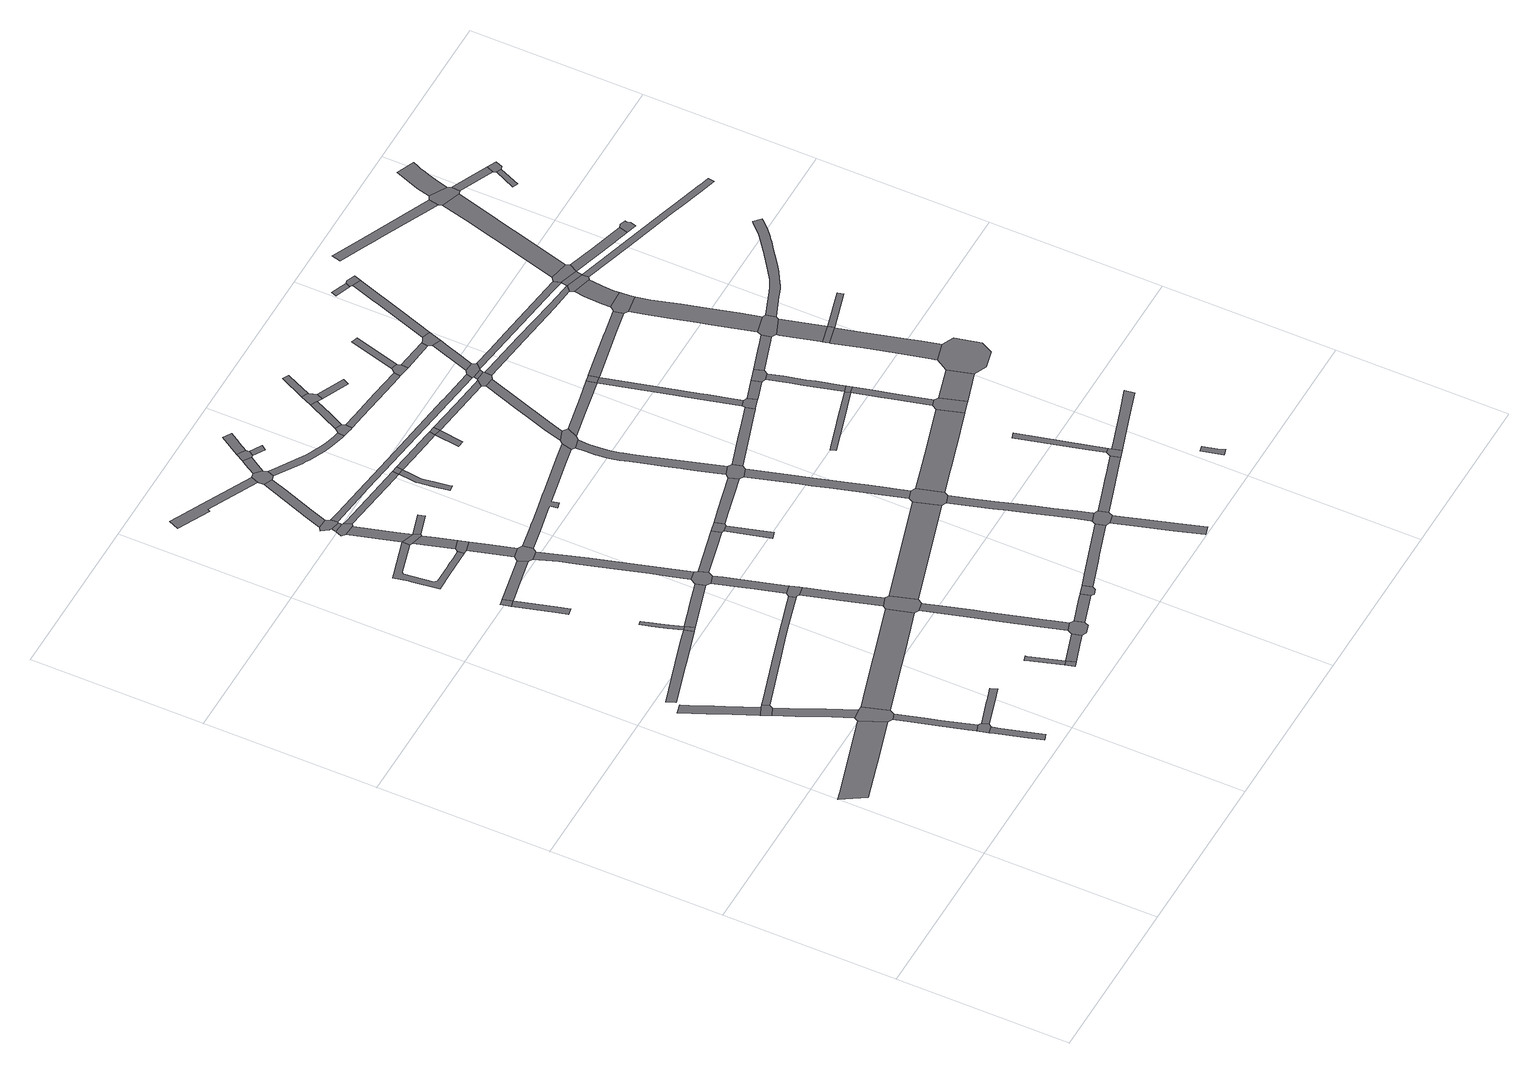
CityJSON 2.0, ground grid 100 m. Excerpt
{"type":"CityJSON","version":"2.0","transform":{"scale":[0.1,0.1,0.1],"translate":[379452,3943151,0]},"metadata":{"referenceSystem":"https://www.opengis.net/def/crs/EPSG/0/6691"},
"CityObjects":{
"road1":{"type":"Road","attributes":{"name":"都道416号","class":"1040","function":"3","usage":"2","RoadStructureAttribute.sectionType":"1"},"geometry":[{"type":"MultiSurface","lod":"1","boundaries":[[[0,1,2,3,4,5,6,7]]]}]},
"road2":{"type":"Road","attributes":{"class":"1040","function":"9020","usage":"9","RoadStructureAttribute.sectionType":"1"},"geometry":[{"type":"MultiSurface","lod":"1","boundaries":[[[8,9,10,11,12,13,14,15,16,17]]]}]},
"road3":{"type":"Road","attributes":{"class":"1040","function":"9020","usage":"9","RoadStructureAttribute.sectionType":"4"},"geometry":[{"type":"MultiSurface","lod":"1","boundaries":[[[18,19,17,16,20,21,22,23]]]}]},
"road4":{"type":"Road","attributes":{"class":"1040","function":"9020","usage":"9","RoadStructureAttribute.sectionType":"1"},"geometry":[{"type":"MultiSurface","lod":"1","boundaries":[[[24,25,26,27,28,29,22,21]]]}]},
"road5":{"type":"Road","attributes":{"name":"都道416号","class":"1040","function":"3","usage":"2","RoadStructureAttribute.sectionType":"4"},"geometry":[{"type":"MultiSurface","lod":"1","boundaries":[[[27,26,7,6,30,31,32,33]]]}]},
"road6":{"type":"Road","attributes":{"class":"1040","function":"9020","usage":"9","RoadStructureAttribute.sectionType":"1"},"geometry":[{"type":"MultiSurface","lod":"1","boundaries":[[[34,35,36,37,38,39,40,41,42]]]}]},
"road7":{"type":"Road","attributes":{"class":"1040","function":"9020","usage":"9","RoadStructureAttribute.sectionType":"1"},"geometry":[{"type":"MultiSurface","lod":"1","boundaries":[[[43,44,45,31,30,46,47,48,49,50]]]}]},
"road8":{"type":"Road","attributes":{"class":"1040","function":"9020","usage":"9","RoadStructureAttribute.sectionType":"4"},"geometry":[{"type":"MultiSurface","lod":"1","boundaries":[[[50,49,37,36,51,52,53]]]}]},
"road9":{"type":"Road","attributes":{"class":"1040","function":"9020","usage":"9","RoadStructureAttribute.sectionType":"1"},"geometry":[{"type":"MultiSurface","lod":"1","boundaries":[[[54,55,56,57,58,59,60,61,62,63,64,65]]]}]},
"road10":{"type":"Road","attributes":{"class":"1040","function":"9020","usage":"9","RoadStructureAttribute.sectionType":"1"},"geometry":[{"type":"MultiSurface","lod":"1","boundaries":[[[66,67,68,69,70,53,52]]]}]},
"road11":{"type":"Road","attributes":{"class":"1040","function":"9020","usage":"9","RoadStructureAttribute.sectionType":"1"},"geometry":[{"type":"MultiSurface","lod":"1","boundaries":[[[71,72,73,74,75,76,77,18,23,78,79,80,81,82,83]]]}]},
"road12":{"type":"Road","attributes":{"name":"都道416号","class":"1040","function":"3","usage":"2","RoadStructureAttribute.sectionType":"1"},"geometry":[{"type":"MultiSurface","lod":"1","boundaries":[[[84,85,86,87,88,89,33,32,90,91,92,93,94,95]]]}]},
"road13":{"type":"Road","attributes":{"class":"1040","function":"9020","usage":"9","RoadStructureAttribute.sectionType":"1"},"geometry":[{"type":"MultiSurface","lod":"1","boundaries":[[[96,97,98,99,100,101,102,103,104,105,106,54,107]]]}]},
"road14":{"type":"Road","attributes":{"class":"1040","function":"9020","usage":"9","RoadStructureAttribute.sectionType":"4"},"geometry":[{"type":"MultiSurface","lod":"1","boundaries":[[[107,54,65,108]]]}]},
"road15":{"type":"Road","attributes":{"class":"1040","function":"9020","usage":"9","RoadStructureAttribute.sectionType":"1"},"geometry":[{"type":"MultiSurface","lod":"1","boundaries":[[[109,110,111,112,113,114]]]}]},
"road16":{"type":"Road","attributes":{"class":"1040","function":"9020","usage":"9","RoadStructureAttribute.sectionType":"4"},"geometry":[{"type":"MultiSurface","lod":"1","boundaries":[[[115,116,117,118,114,113]]]}]},
"road17":{"type":"Road","attributes":{"class":"1040","function":"9020","usage":"9","RoadStructureAttribute.sectionType":"1"},"geometry":[{"type":"MultiSurface","lod":"1","boundaries":[[[119,120,121,122,123,124]]]}]},
"road18":{"type":"Road","attributes":{"class":"1040","function":"9020","usage":"9","RoadStructureAttribute.sectionType":"4"},"geometry":[{"type":"MultiSurface","lod":"1","boundaries":[[[125,124,123,126]]]}]},
"road19":{"type":"Road","attributes":{"class":"1040","function":"9020","usage":"9","RoadStructureAttribute.sectionType":"1"},"geometry":[{"type":"MultiSurface","lod":"1","boundaries":[[[127,128,129,130,107,108,131,132]]]}]},
"road20":{"type":"Road","attributes":{"class":"1040","function":"9020","usage":"9","RoadStructureAttribute.sectionType":"1"},"geometry":[{"type":"MultiSurface","lod":"1","boundaries":[[[133,134,115,113,135,136]]]}]},
"road21":{"type":"Road","attributes":{"class":"1040","function":"9020","usage":"9","RoadStructureAttribute.sectionType":"1"},"geometry":[{"type":"MultiSurface","lod":"1","boundaries":[[[137,138,139,140,141,142,143,144,145,146,147,148,149,150,151,152,153,154]]]}]},
"road22":{"type":"Road","attributes":{"class":"1040","function":"9020","usage":"9","RoadStructureAttribute.sectionType":"1"},"geometry":[{"type":"MultiSurface","lod":"1","boundaries":[[[155,156,157,158,124,125]]]}]},
"road23":{"type":"Road","attributes":{"class":"1040","function":"9020","usage":"9","RoadStructureAttribute.sectionType":"4"},"geometry":[{"type":"MultiSurface","lod":"1","boundaries":[[[159,160,161,71,83,162,163,164]]]}]},
"road24":{"type":"Road","attributes":{"class":"1040","function":"9020","usage":"9","RoadStructureAttribute.sectionType":"4"},"geometry":[{"type":"MultiSurface","lod":"1","boundaries":[[[165,166,158,157,167,168,169,170]]]}]},
"road25":{"type":"Road","attributes":{"class":"1040","function":"9020","usage":"9","RoadStructureAttribute.sectionType":"1"},"geometry":[{"type":"MultiSurface","lod":"1","boundaries":[[[171,172,173,174,175,176,177,178,179,180,181,182,183,184,185,166,165]]]}]},
"road26":{"type":"Road","attributes":{"class":"1040","function":"9020","usage":"9","RoadStructureAttribute.sectionType":"1"},"geometry":[{"type":"MultiSurface","lod":"1","boundaries":[[[186,187,188,189,190,191,192,164,163]]]}]},
"road27":{"type":"Road","attributes":{"class":"1040","function":"9020","usage":"9","RoadStructureAttribute.sectionType":"4"},"geometry":[{"type":"MultiSurface","lod":"1","boundaries":[[[193,194,127,132,195,196,197,198]]]}]},
"road28":{"type":"Road","attributes":{"class":"1040","function":"9020","usage":"9","RoadStructureAttribute.sectionType":"1"},"geometry":[{"type":"MultiSurface","lod":"1","boundaries":[[[199,200,201,202,196,195,203,204,161,160]]]}]},
"road29":{"type":"Road","attributes":{"name":"都道416号","class":"1040","function":"3","usage":"2","RoadStructureAttribute.sectionType":"4"},"geometry":[{"type":"MultiSurface","lod":"1","boundaries":[[[189,188,95,94,179,178,205,206]]]}]},
"road30":{"type":"Road","attributes":{"class":"1040","function":"9020","usage":"9","RoadStructureAttribute.sectionType":"4"},"geometry":[{"type":"MultiSurface","lod":"1","boundaries":[[[207,208,209,133,136,210,211,212,213,214]]]}]},
"road31":{"type":"Road","attributes":{"class":"1040","function":"9020","usage":"9","RoadStructureAttribute.sectionType":"4"},"geometry":[{"type":"MultiSurface","lod":"1","boundaries":[[[215,216,145,144,217,218]]]}]},
"road32":{"type":"Road","attributes":{"class":"1040","function":"9020","usage":"9","RoadStructureAttribute.sectionType":"1"},"geometry":[{"type":"MultiSurface","lod":"1","boundaries":[[[219,220,221,222,216,215]]]}]},
"road33":{"type":"Road","attributes":{"class":"1040","function":"9020","usage":"9","RoadStructureAttribute.sectionType":"1"},"geometry":[{"type":"MultiSurface","lod":"1","boundaries":[[[223,224,211,210,225,226,227,228,229,230,194,193]]]}]},
"road34":{"type":"Road","attributes":{"class":"1040","function":"9020","usage":"9","RoadStructureAttribute.sectionType":"1"},"geometry":[{"type":"MultiSurface","lod":"1","boundaries":[[[231,232,137,233,234,235]]]}]},
"road35":{"type":"Road","attributes":{"class":"1040","function":"9020","usage":"9","RoadStructureAttribute.sectionType":"1"},"geometry":[{"type":"MultiSurface","lod":"1","boundaries":[[[236,218,217,237,238,208,207]]]}]},
"road36":{"type":"Road","attributes":{"class":"1040","function":"9020","usage":"9","RoadStructureAttribute.sectionType":"4"},"geometry":[{"type":"MultiSurface","lod":"1","boundaries":[[[239,233,137,154,221,220]]]}]},
"road37":{"type":"Road","attributes":{"class":"1040","function":"9020","usage":"9","RoadStructureAttribute.sectionType":"4"},"geometry":[{"type":"MultiSurface","lod":"1","boundaries":[[[240,241,242,231,235,243,244,245]]]}]},
"road38":{"type":"Road","attributes":{"class":"1040","function":"9020","usage":"9","RoadStructureAttribute.sectionType":"4"},"geometry":[{"type":"MultiSurface","lod":"1","boundaries":[[[246,247,248,249,250,251,252,253,254,255]]]}]},
"road39":{"type":"Road","attributes":{"class":"1040","function":"9020","usage":"9","RoadStructureAttribute.sectionType":"1"},"geometry":[{"type":"MultiSurface","lod":"1","boundaries":[[[250,256,240,245,251]]]}]},
"road40":{"type":"Road","attributes":{"class":"1040","function":"9020","usage":"9","RoadStructureAttribute.sectionType":"1"},"geometry":[{"type":"MultiSurface","lod":"1","boundaries":[[[257,258,259,260,261,262,263,264,265]]]}]},
"road41":{"type":"Road","attributes":{"class":"1040","function":"9020","usage":"9","RoadStructureAttribute.sectionType":"1"},"geometry":[{"type":"MultiSurface","lod":"1","boundaries":[[[239,266,267,268,233]]]}]},
"road42":{"type":"Road","attributes":{"class":"1040","function":"9020","usage":"9","RoadStructureAttribute.sectionType":"1"},"geometry":[{"type":"MultiSurface","lod":"1","boundaries":[[[269,270,271,170,169,272,273]]]}]},
"road43":{"type":"Road","attributes":{"class":"1040","function":"9020","usage":"9","RoadStructureAttribute.sectionType":"1"},"geometry":[{"type":"MultiSurface","lod":"1","boundaries":[[[274,275,246,255,276,277,278]]]}]},
"road44":{"type":"Road","attributes":{"class":"1040","function":"9020","usage":"9","RoadStructureAttribute.sectionType":"1"},"geometry":[{"type":"MultiSurface","lod":"1","boundaries":[[[279,280,281,198,197,282,283,284]]]}]},
"road45":{"type":"Road","attributes":{"class":"1040","function":"9020","usage":"9","RoadStructureAttribute.sectionType":"1"},"geometry":[{"type":"MultiSurface","lod":"1","boundaries":[[[285,286,244,243,287,288,289]]]}]},
"road46":{"type":"Road","attributes":{"class":"1040","function":"9020","usage":"9","RoadStructureAttribute.sectionType":"4"},"geometry":[{"type":"MultiSurface","lod":"1","boundaries":[[[290,269,273,291,292,293,294]]]}]},
"road47":{"type":"Road","attributes":{"class":"1040","function":"9020","usage":"9","RoadStructureAttribute.sectionType":"4"},"geometry":[{"type":"MultiSurface","lod":"1","boundaries":[[[295,265,264,274,278,296,297,298]]]}]},
"road48":{"type":"Road","attributes":{"class":"1040","function":"9020","usage":"9","RoadStructureAttribute.sectionType":"1"},"geometry":[{"type":"MultiSurface","lod":"1","boundaries":[[[299,300,301,302]]]}]},
"road49":{"type":"Road","attributes":{"class":"1040","function":"9020","usage":"9","RoadStructureAttribute.sectionType":"4"},"geometry":[{"type":"MultiSurface","lod":"1","boundaries":[[[303,279,284,302,301,304]]]}]},
"road50":{"type":"Road","attributes":{"class":"1040","function":"9020","usage":"9","RoadStructureAttribute.sectionType":"1"},"geometry":[{"type":"MultiSurface","lod":"1","boundaries":[[[305,306,295,298,307,308]]]}]},
"road51":{"type":"Road","attributes":{"name":"都道416号","class":"1040","function":"3","usage":"2","RoadStructureAttribute.sectionType":"1"},"geometry":[{"type":"MultiSurface","lod":"1","boundaries":[[[309,310,206,205,311,312,313]]]}]},
"road52":{"type":"Road","attributes":{"class":"1040","function":"9020","usage":"9","RoadStructureAttribute.sectionType":"1"},"geometry":[{"type":"MultiSurface","lod":"1","boundaries":[[[314,315,316,317,318,319,320,321,322,214,213,323,324,325,326,327,328,329,330,331]]]}]},
"road53":{"type":"Road","attributes":{"class":"1040","function":"9020","usage":"9","RoadStructureAttribute.sectionType":"1"},"geometry":[{"type":"MultiSurface","lod":"1","boundaries":[[[288,332,333,334,335,336,337,338,339,340,341,342,343,344,345,346,347]]]}]},
"road54":{"type":"Road","attributes":{"class":"1040","function":"9020","usage":"9","RoadStructureAttribute.sectionType":"4"},"geometry":[{"type":"MultiSurface","lod":"1","boundaries":[[[348,305,308,349,350,351]]]}]},
"road55":{"type":"Road","attributes":{"class":"1040","function":"9020","usage":"9","RoadStructureAttribute.sectionType":"4"},"geometry":[{"type":"MultiSurface","lod":"1","boundaries":[[[289,288,347,352]]]}]},
"road56":{"type":"Road","attributes":{"class":"1040","function":"9020","usage":"9","RoadStructureAttribute.sectionType":"1"},"geometry":[{"type":"MultiSurface","lod":"1","boundaries":[[[353,354,350,349]]]}]},
"road57":{"type":"Road","attributes":{"class":"1040","function":"9020","usage":"9","RoadStructureAttribute.sectionType":"1"},"geometry":[{"type":"MultiSurface","lod":"1","boundaries":[[[355,356,357,358,359,360,361,362,297,296,363,364,365,366,367,368,369,370,371,372]]]}]},
"road58":{"type":"Road","attributes":{"class":"1040","function":"9020","usage":"9","RoadStructureAttribute.sectionType":"1"},"geometry":[{"type":"MultiSurface","lod":"1","boundaries":[[[373,348,351,374,375,376]]]}]},
"road59":{"type":"Road","attributes":{"class":"1040","function":"9020","usage":"9","RoadStructureAttribute.sectionType":"1"},"geometry":[{"type":"MultiSurface","lod":"1","boundaries":[[[377,378,379,380,290,294,381,382,383]]]}]},
"road60":{"type":"Road","attributes":{"class":"1040","function":"9020","usage":"9","RoadStructureAttribute.sectionType":"1"},"geometry":[{"type":"MultiSurface","lod":"1","boundaries":[[[384,385,303,304,386,387,388,389,390]]]}]},
"road61":{"type":"Road","attributes":{"class":"1040","function":"9020","usage":"9","RoadStructureAttribute.sectionType":"1"},"geometry":[{"type":"MultiSurface","lod":"1","boundaries":[[[391,392,393,352,347,394,395,396,397,398]]]}]},
"road62":{"type":"Road","attributes":{"class":"1040","function":"9020","usage":"9","RoadStructureAttribute.sectionType":"1"},"geometry":[{"type":"MultiSurface","lod":"1","boundaries":[[[399,400,401,402,254,253,403,404,405,406,407]]]}]},
"road63":{"type":"Road","attributes":{"class":"1040","function":"9020","usage":"9","RoadStructureAttribute.sectionType":"4"},"geometry":[{"type":"MultiSurface","lod":"1","boundaries":[[[408,409,372,371,410,411,412,413,414,415]]]}]},
"road64":{"type":"Road","attributes":{"class":"1040","function":"9020","usage":"9","RoadStructureAttribute.sectionType":"1"},"geometry":[{"type":"MultiSurface","lod":"1","boundaries":[[[397,416,417,418]]]}]},
"road65":{"type":"Road","attributes":{"class":"1040","function":"9020","usage":"9","RoadStructureAttribute.sectionType":"4"},"geometry":[{"type":"MultiSurface","lod":"1","boundaries":[[[419,420,384,390,421,422,423,424]]]}]},
"road66":{"type":"Road","attributes":{"name":"都道416号","class":"1040","function":"3","usage":"2","RoadStructureAttribute.sectionType":"4"},"geometry":[{"type":"MultiSurface","lod":"1","boundaries":[[[425,426,313,312,427,428,429,430]]]}]},
"road67":{"type":"Road","attributes":{"class":"1040","function":"9020","usage":"9","RoadStructureAttribute.sectionType":"1"},"geometry":[{"type":"MultiSurface","lod":"1","boundaries":[[[431,432,433,434,435,426,425,436,437,438,439,440,441,442,443,444,422,421]]]}]},
"road68":{"type":"Road","attributes":{"class":"1040","function":"9020","usage":"9","RoadStructureAttribute.sectionType":"1"},"geometry":[{"type":"MultiSurface","lod":"1","boundaries":[[[445,446,447,448,449,450,451,428,427,452,453,454,455,456,457,458,459,460,461,462]]]}]},
"road69":{"type":"Road","attributes":{"class":"1040","function":"9020","usage":"9","RoadStructureAttribute.sectionType":"4"},"geometry":[{"type":"MultiSurface","lod":"1","boundaries":[[[398,397,418,463]]]}]},
"road70":{"type":"Road","attributes":{"class":"1040","function":"9020","usage":"9","RoadStructureAttribute.sectionType":"4"},"geometry":[{"type":"MultiSurface","lod":"1","boundaries":[[[462,461,377,383,464,465,466,467]]]}]},
"road71":{"type":"Road","attributes":{"class":"1040","function":"9020","usage":"9","RoadStructureAttribute.sectionType":"1"},"geometry":[{"type":"MultiSurface","lod":"1","boundaries":[[[468,469,470,465,464,471,472,473,474]]]}]},
"road72":{"type":"Road","attributes":{"class":"1040","function":"9020","usage":"9","RoadStructureAttribute.sectionType":"1"},"geometry":[{"type":"MultiSurface","lod":"1","boundaries":[[[475,476,408,415,477,478]]]}]},
"road73":{"type":"Road","attributes":{"class":"1040","function":"9020","usage":"9","RoadStructureAttribute.sectionType":"1"},"geometry":[{"type":"MultiSurface","lod":"1","boundaries":[[[479,480,481,482,483,484,485,486,487,488,489,490,491,492,493,494,495,496,497,498,499,500,501,502,503,504,505,506,507,508,509,420,419]]]}]},
"road74":{"type":"Road","attributes":{"class":"1040","function":"9020","usage":"9","RoadStructureAttribute.sectionType":"4"},"geometry":[{"type":"MultiSurface","lod":"1","boundaries":[[[510,511,314,331,494,493,512,513]]]}]},
"road75":{"type":"Road","attributes":{"class":"1040","function":"9020","usage":"9","RoadStructureAttribute.sectionType":"4"},"geometry":[{"type":"MultiSurface","lod":"1","boundaries":[[[514,515,475,478,516,517]]]}]},
"road76":{"type":"Road","attributes":{"class":"1040","function":"9020","usage":"9","RoadStructureAttribute.sectionType":"1"},"geometry":[{"type":"MultiSurface","lod":"1","boundaries":[[[518,519,414,413,520,521,522,523,524,525]]]}]},
"road77":{"type":"Road","attributes":{"class":"1040","function":"9020","usage":"9","RoadStructureAttribute.sectionType":"1"},"geometry":[{"type":"MultiSurface","lod":"1","boundaries":[[[514,526,527,528,515]]]}]},
"road78":{"type":"Road","attributes":{"class":"1040","function":"9020","usage":"9","RoadStructureAttribute.sectionType":"1"},"geometry":[{"type":"MultiSurface","lod":"1","boundaries":[[[516,529,530,517]]]}]},
"road79":{"type":"Road","attributes":{"class":"1040","function":"9020","usage":"9","RoadStructureAttribute.sectionType":"1"},"geometry":[{"type":"MultiSurface","lod":"1","boundaries":[[[531,532,463,418,533,534]]]}]},
"road80":{"type":"Road","attributes":{"class":"1040","function":"9020","usage":"9","RoadStructureAttribute.sectionType":"1"},"geometry":[{"type":"MultiSurface","lod":"1","boundaries":[[[535,536,537,538,539,540,511,510,541,542,543]]]}]},
"road81":{"type":"Road","attributes":{"class":"1040","function":"9020","usage":"9","RoadStructureAttribute.sectionType":"1"},"geometry":[{"type":"MultiSurface","lod":"1","boundaries":[[[544,545,546,424,423,547,548,549,550]]]}]},
"road82":{"type":"Road","attributes":{"class":"1040","function":"9020","usage":"9","RoadStructureAttribute.sectionType":"1"},"geometry":[{"type":"MultiSurface","lod":"1","boundaries":[[[551,552,553,554,467,466,555,556,557]]]}]},
"road83":{"type":"Road","attributes":{"class":"1040","function":"9020","usage":"9","RoadStructureAttribute.sectionType":"1"},"geometry":[{"type":"MultiSurface","lod":"1","boundaries":[[[558,559,513,512,560,561,562,563]]]}]},
"road84":{"type":"Road","attributes":{"name":"都道416号","class":"1040","function":"3","usage":"2","RoadStructureAttribute.sectionType":"1"},"geometry":[{"type":"MultiSurface","lod":"1","boundaries":[[[564,565,430,429,566,567,568,569,570,571]]]}]},
"road85":{"type":"Road","attributes":{"class":"1040","function":"9020","usage":"9","RoadStructureAttribute.sectionType":"4"},"geometry":[{"type":"MultiSurface","lod":"1","boundaries":[[[572,573,525,524,574,575,576]]]}]},
"road86":{"type":"Road","attributes":{"class":"1040","function":"9020","usage":"9","RoadStructureAttribute.sectionType":"4"},"geometry":[{"type":"MultiSurface","lod":"1","boundaries":[[[577,534,533,535,543,578,579,580]]]}]},
"road87":{"type":"Road","attributes":{"class":"1040","function":"9020","usage":"9","RoadStructureAttribute.sectionType":"1"},"geometry":[{"type":"MultiSurface","lod":"1","boundaries":[[[581,577,580,582]]]}]},
"road88":{"type":"Road","attributes":{"class":"1040","function":"9020","usage":"9","RoadStructureAttribute.sectionType":"1"},"geometry":[{"type":"MultiSurface","lod":"1","boundaries":[[[583,584,585,586,587,588,589,590]]]}]},
"road89":{"type":"Road","attributes":{"class":"1040","function":"9020","usage":"9","RoadStructureAttribute.sectionType":"4"},"geometry":[{"type":"MultiSurface","lod":"1","boundaries":[[[591,407,406,592,581,582,593,594,595]]]}]},
"road90":{"type":"Road","attributes":{"class":"1040","function":"9020","usage":"9","RoadStructureAttribute.sectionType":"4"},"geometry":[{"type":"MultiSurface","lod":"1","boundaries":[[[596,597,551,557,598,599]]]}]},
"road91":{"type":"Road","attributes":{"class":"1040","function":"9020","usage":"9","RoadStructureAttribute.sectionType":"4"},"geometry":[{"type":"MultiSurface","lod":"1","boundaries":[[[600,601,602,603,604,544,550,605,606]]]}]},
"road92":{"type":"Road","attributes":{"class":"1040","function":"9020","usage":"9","RoadStructureAttribute.sectionType":"1"},"geometry":[{"type":"MultiSurface","lod":"1","boundaries":[[[607,608,609,610,597,596]]]}]},
"road93":{"type":"Road","attributes":{"class":"1040","function":"9020","usage":"9","RoadStructureAttribute.sectionType":"1"},"geometry":[{"type":"MultiSurface","lod":"1","boundaries":[[[611,612,572,576]]]}]},
"road94":{"type":"Road","attributes":{"class":"1040","function":"9020","usage":"9","RoadStructureAttribute.sectionType":"1"},"geometry":[{"type":"MultiSurface","lod":"1","boundaries":[[[613,614,615,616,617,618,619,620,621,603,602]]]}]},
"road95":{"type":"Road","attributes":{"class":"1040","function":"9020","usage":"9","RoadStructureAttribute.sectionType":"4"},"geometry":[{"type":"MultiSurface","lod":"1","boundaries":[[[622,623,558,563,618,617]]]}]},
"road96":{"type":"Road","attributes":{"class":"1040","function":"9020","usage":"9","RoadStructureAttribute.sectionType":"1"},"geometry":[{"type":"MultiSurface","lod":"1","boundaries":[[[624,575,574,625,626]]]}]},
"road97":{"type":"Road","attributes":{"class":"1040","function":"9020","usage":"9","RoadStructureAttribute.sectionType":"1"},"geometry":[{"type":"MultiSurface","lod":"1","boundaries":[[[627,591,595,628,629,630]]]}]},
"road98":{"type":"Road","attributes":{"class":"1040","function":"9020","usage":"9","RoadStructureAttribute.sectionType":"1"},"geometry":[{"type":"MultiSurface","lod":"1","boundaries":[[[631,632,633,601,600,634]]]}]},
"road99":{"type":"Road","attributes":{"class":"1040","function":"9020","usage":"9","RoadStructureAttribute.sectionType":"1"},"geometry":[{"type":"MultiSurface","lod":"1","boundaries":[[[635,636,637,638,639]]]}]},
"road100":{"type":"Road","attributes":{"class":"1040","function":"9020","usage":"9","RoadStructureAttribute.sectionType":"4"},"geometry":[{"type":"MultiSurface","lod":"1","boundaries":[[[640,641,626,625,627,630,642]]]}]},
"road101":{"type":"Road","attributes":{"name":"都道416号","class":"1040","function":"3","usage":"2","RoadStructureAttribute.sectionType":"4"},"geometry":[{"type":"MultiSurface","lod":"1","boundaries":[[[643,644,571,570,645,646,647]]]}]},
"road102":{"type":"Road","attributes":{"class":"1040","function":"9020","usage":"9","RoadStructureAttribute.sectionType":"1"},"geometry":[{"type":"MultiSurface","lod":"1","boundaries":[[[648,649,650,644,643,651,652,653,590]]]}]},
"road103":{"type":"Road","attributes":{"class":"1040","function":"9020","usage":"9","RoadStructureAttribute.sectionType":"4"},"geometry":[{"type":"MultiSurface","lod":"1","boundaries":[[[654,655,583,590,653]]]}]},
"road104":{"type":"Road","attributes":{"class":"1040","function":"9020","usage":"9","RoadStructureAttribute.sectionType":"1"},"geometry":[{"type":"MultiSurface","lod":"1","boundaries":[[[656,657,658,659,660,661,662,663,664,665,655,654]]]}]},
"road105":{"type":"Road","attributes":{"class":"1040","function":"9020","usage":"9","RoadStructureAttribute.sectionType":"4"},"geometry":[{"type":"MultiSurface","lod":"1","boundaries":[[[666,631,634,662,661,667,668]]]}]},
"road106":{"type":"Road","attributes":{"class":"1040","function":"9020","usage":"9","RoadStructureAttribute.sectionType":"1"},"geometry":[{"type":"MultiSurface","lod":"1","boundaries":[[[669,670,671,599,598,672,673,674]]]}]},
"road107":{"type":"Road","attributes":{"class":"1040","function":"9020","usage":"9","RoadStructureAttribute.sectionType":"1"},"geometry":[{"type":"MultiSurface","lod":"1","boundaries":[[[675,676,677,622,617,678,679]]]}]},
"road108":{"type":"Road","attributes":{"class":"1040","function":"9020","usage":"9","RoadStructureAttribute.sectionType":"1"},"geometry":[{"type":"MultiSurface","lod":"1","boundaries":[[[680,681,682,683,684,685,686,579,578,687,688,689,690,691]]]}]},
"road109":{"type":"Road","attributes":{"name":"都道416号","class":"1040","function":"3","usage":"2","RoadStructureAttribute.sectionType":"1"},"geometry":[{"type":"MultiSurface","lod":"1","boundaries":[[[647,646,692,693]]]}]},
"road110":{"type":"Road","attributes":{"class":"1040","function":"9020","usage":"9","RoadStructureAttribute.sectionType":"1"},"geometry":[{"type":"MultiSurface","lod":"1","boundaries":[[[694,695,696,697,640,642,698,699,700]]]}]},
"road111":{"type":"Road","attributes":{"class":"1040","function":"9020","usage":"9","RoadStructureAttribute.sectionType":"1"},"geometry":[{"type":"MultiSurface","lod":"1","boundaries":[[[701,702,594,593,703,704,705,706,707,708]]]}]},
"road112":{"type":"Road","attributes":{"class":"1040","function":"9020","usage":"9","RoadStructureAttribute.sectionType":"1"},"geometry":[{"type":"MultiSurface","lod":"1","boundaries":[[[709,710,711,666,668,712,713,714]]]}]},
"road113":{"type":"Road","attributes":{"class":"1040","function":"9020","usage":"9","RoadStructureAttribute.sectionType":"1"},"geometry":[{"type":"MultiSurface","lod":"1","boundaries":[[[715,716,717,718,719,720]]]}]},
"road114":{"type":"Road","attributes":{"class":"1040","function":"9020","usage":"9","RoadStructureAttribute.sectionType":"4"},"geometry":[{"type":"MultiSurface","lod":"1","boundaries":[[[721,720,719,722,694,700,723]]]}]},
"road115":{"type":"Road","attributes":{"name":"都道416号","class":"1040","function":"3","usage":"2","RoadStructureAttribute.sectionType":"4"},"geometry":[{"type":"MultiSurface","lod":"1","boundaries":[[[724,725,693,692,726,727,728,729]]]}]},
"road116":{"type":"Road","attributes":{"class":"1040","function":"9020","usage":"9","RoadStructureAttribute.sectionType":"1"},"geometry":[{"type":"MultiSurface","lod":"1","boundaries":[[[730,731,732,725,724,733,734,735,736,737,738]]]}]},
"road117":{"type":"Road","attributes":{"class":"1040","function":"9020","usage":"9","RoadStructureAttribute.sectionType":"4"},"geometry":[{"type":"MultiSurface","lod":"1","boundaries":[[[739,740,741,738,737,742]]]}]},
"road118":{"type":"Road","attributes":{"class":"1040","function":"9020","usage":"9","RoadStructureAttribute.sectionType":"4"},"geometry":[{"type":"MultiSurface","lod":"1","boundaries":[[[743,744,709,714,745,746,747,748]]]}]},
"road119":{"type":"Road","attributes":{"class":"1040","function":"9020","usage":"9","RoadStructureAttribute.sectionType":"1"},"geometry":[{"type":"MultiSurface","lod":"1","boundaries":[[[749,746,745,750,751,740,739]]]}]},
"road120":{"type":"Road","attributes":{"class":"1040","function":"9020","usage":"9","RoadStructureAttribute.sectionType":"1"},"geometry":[{"type":"MultiSurface","lod":"1","boundaries":[[[752,753,754,755,756,757,758,759,760,761,762,763,764,744,743]]]}]},
"road121":{"type":"Road","attributes":{"class":"1040","function":"9020","usage":"9","RoadStructureAttribute.sectionType":"4"},"geometry":[{"type":"MultiSurface","lod":"1","boundaries":[[[765,766,767,768,769,675,679,759,758]]]}]},
"road122":{"type":"Road","attributes":{"class":"1040","function":"9020","usage":"9","RoadStructureAttribute.sectionType":"1"},"geometry":[{"type":"MultiSurface","lod":"1","boundaries":[[[770,771,772,773,767,766,774,775,776,777]]]}]},
"road123":{"type":"Road","attributes":{"class":"1040","function":"9020","usage":"9","RoadStructureAttribute.sectionType":"4"},"geometry":[{"type":"MultiSurface","lod":"1","boundaries":[[[691,690,770,777,778,779]]]}]},
"road124":{"type":"Road","attributes":{"class":"1040","function":"9020","usage":"9","RoadStructureAttribute.sectionType":"1"},"geometry":[{"type":"MultiSurface","lod":"1","boundaries":[[[707,691,779,780]]]}]},
"road125":{"type":"Road","attributes":{"class":"1040","function":"9020","usage":"9","RoadStructureAttribute.sectionType":"1"},"geometry":[{"type":"MultiSurface","lod":"1","boundaries":[[[781,739,742,782]]]}]},
"road126":{"type":"Road","attributes":{"class":"1040","function":"9020","usage":"9","RoadStructureAttribute.sectionType":"4"},"geometry":[{"type":"MultiSurface","lod":"1","boundaries":[[[783,708,707,780,784,785]]]}]},
"road127":{"type":"Road","attributes":{"class":"1040","function":"9020","usage":"9","RoadStructureAttribute.sectionType":"1"},"geometry":[{"type":"MultiSurface","lod":"1","boundaries":[[[786,787,788,789,790,791,792,793,794,795,796,797]]]}]},
"road128":{"type":"Road","attributes":{"class":"1040","function":"9020","usage":"9","RoadStructureAttribute.sectionType":"1"},"geometry":[{"type":"MultiSurface","lod":"1","boundaries":[[[798,784,780,799,800,801,802,803]]]}]},
"road129":{"type":"Road","attributes":{"class":"1040","function":"9020","usage":"9","RoadStructureAttribute.sectionType":"1"},"geometry":[{"type":"MultiSurface","lod":"1","boundaries":[[[804,805,806,807,783,785,808,809,810,811]]]}]},
"road130":{"type":"Road","attributes":{"class":"1040","function":"9020","usage":"9","RoadStructureAttribute.sectionType":"1"},"geometry":[{"type":"MultiSurface","lod":"1","boundaries":[[[812,813,814,815,816,817,818,819,820,821,822,823,824,825,826,748,747,827,828,829,830,831,832,833,834,835,836,837,838,839,840,841,842,843,844]]]}]},
"road131":{"type":"Road","attributes":{"class":"1040","function":"9020","usage":"9","RoadStructureAttribute.sectionType":"4"},"geometry":[{"type":"MultiSurface","lod":"1","boundaries":[[[845,803,802,846,847,848,849]]]}]},
"road132":{"type":"Road","attributes":{"class":"1040","function":"9020","usage":"9","RoadStructureAttribute.sectionType":"1"},"geometry":[{"type":"MultiSurface","lod":"1","boundaries":[[[850,851,852,853,854,855,856,779,778,857,858,859,860,861,862,863]]]}]},
"road133":{"type":"Road","attributes":{"class":"1040","function":"9020","usage":"9","RoadStructureAttribute.sectionType":"4"},"geometry":[{"type":"MultiSurface","lod":"1","boundaries":[[[864,797,796,804,811,865,866,867]]]}]},
"road134":{"type":"Road","attributes":{"class":"1040","function":"9020","usage":"9","RoadStructureAttribute.sectionType":"1"},"geometry":[{"type":"MultiSurface","lod":"1","boundaries":[[[868,869,870,864,867,871,872,873,874,875,876,877]]]}]},
"road135":{"type":"Road","attributes":{"class":"1040","function":"9020","usage":"9","RoadStructureAttribute.sectionType":"1"},"geometry":[{"type":"MultiSurface","lod":"1","boundaries":[[[878,879,866,865,880,881]]]}]},
"road136":{"type":"Road","attributes":{"class":"1040","function":"9020","usage":"9","RoadStructureAttribute.sectionType":"1"},"geometry":[{"type":"MultiSurface","lod":"1","boundaries":[[[882,883,884,885]]]}]},
"road137":{"type":"Road","attributes":{"class":"1040","function":"9020","usage":"9","RoadStructureAttribute.sectionType":"4"},"geometry":[{"type":"MultiSurface","lod":"1","boundaries":[[[881,880,882,885,886,887]]]}]}
},
"vertices":[
[268,922,0],[48,858,0],[3,845,0],[87,713,0],[285,769,0],[347,787,0],[608,865,0],[546,1005,0],
[326,1663,0],[303,1715,0],[302,1719,0],[250,1831,0],[230,1875,0],[176,1860,0],[238,1723,0],[294,1601,0],[353,1472,0],[404,1495,0],
[423,1497,0],[409,1493,0],[366,1443,0],[378,1418,0],[429,1439,0],[437,1459,0],
[430,1305,0],[510,1136,0],[556,1027,0],[617,1035,0],[546,1190,0],[501,1283,0],
[635,850,0],[673,862,0],[687,890,0],[640,1034,0],
[831,328,0],[819,372,0],[818,374,0],[777,363,0],[779,359,0],[781,350,0],[829,189,0],[859,86,0],[899,99,0],
[798,441,0],[742,627,0],[718,709,0],[663,755,0],[703,614,0],[746,468,0],[758,427,0],[798,440,0],
[829,391,0],[831,391,0],[818,429,0],
[713,2097,0],[686,2089,0],[642,2076,0],[487,2029,0],[460,2021,0],[301,1973,0],[217,1949,0],[240,1898,0],[483,1970,0],[507,1977,0],[658,2022,0],[729,2044,0],
[983,438,0],[1073,465,0],[1059,503,0],[977,478,0],[972,476,0],
[1169,1722,0],[1134,1711,0],[984,1668,0],[959,1661,0],[765,1602,0],[459,1508,0],[425,1498,0],[630,1518,0],[776,1564,0],[913,1608,0],[994,1631,0],[1134,1671,0],[1180,1684,0],
[1141,1184,0],[1128,1180,0],[1041,1154,0],[924,1119,0],[784,1077,0],[745,1066,0],[1006,984,0],[1126,1021,0],[1202,1044,0],[1212,1047,0],[1358,1091,0],[1317,1235,0],
[729,2133,0],[712,2182,0],[698,2224,0],[687,2261,0],[667,2323,0],[644,2317,0],[663,2254,0],[663,2253,0],[673,2217,0],[687,2175,0],[704,2124,0],[739,2105,0],
[755,2051,0],
[525,2740,0],[543,2675,0],[583,2682,0],[563,2751,0],[499,2972,0],[461,2962,0],
[485,3027,0],[450,3020,0],[447,3020,0],[460,2964,0],
[1347,438,0],[1345,445,0],[1317,435,0],[1319,429,0],[1381,234,0],[1409,243,0],
[1426,191,0],[1397,182,0],
[1031,2191,0],[888,2149,0],[827,2131,0],[807,2125,0],[799,2065,0],[1047,2139,0],
[762,3081,0],[584,3048,0],[664,3005,0],[784,3029,0],
[613,3670,0],[390,3606,0],[366,3599,0],[383,3515,0],[385,3499,0],[406,3345,0],[520,3349,0],[686,3350,0],[685,3386,0],[622,3384,0],[580,3384,0],[559,3383,0],[450,3383,0],[436,3398,0],[414,3564,0],[422,3573,0],[448,3581,0],[612,3627,0],
[1541,229,0],[1583,241,0],[1607,251,0],[1592,302,0],
[1254,1702,0],[1239,1753,0],[1185,1740,0],[1187,1686,0],[1204,1677,0],[1258,1689,0],
[1658,345,0],[1606,329,0],[1632,238,0],[1684,253,0],[1696,279,0],[1680,331,0],
[1630,441,0],[1616,485,0],[1595,557,0],[1561,672,0],[1529,782,0],[1515,829,0],[1468,987,0],[1437,1088,0],[1386,1076,0],[1422,949,0],[1451,853,0],[1483,745,0],[1526,599,0],[1532,579,0],[1571,445,0],
[1261,1489,0],[1265,1473,0],[1332,1258,0],[1384,1276,0],[1319,1483,0],[1313,1505,0],[1265,1666,0],
[1106,2235,0],[1052,2225,0],[1072,2123,0],[1123,2139,0],[1135,2165,0],[1119,2217,0],
[1238,1755,0],[1231,1777,0],[1160,2016,0],[1139,2087,0],[1124,1943,0],[1137,1902,0],
[1454,1117,0],[1408,1261,0],
[843,3121,0],[780,3107,0],[770,3092,0],[807,3016,0],[862,3027,0],[868,3035,0],[877,3049,0],[869,3106,0],
[753,3420,0],[695,3404,0],[709,3351,0],[769,3367,0],
[719,3534,0],[699,3601,0],[629,3619,0],[659,3521,0],
[1038,2463,0],[948,2765,0],[855,2887,0],[881,2801,0],[908,2710,0],[950,2570,0],[992,2430,0],[1020,2334,0],
[529,3952,0],[601,3712,0],[685,3646,0],[660,3730,0],[595,3948,0],
[799,3266,0],[754,3196,0],[759,3180,0],
[704,3610,0],
[525,4008,0],[522,4005,0],[508,3970,0],[611,3958,0],[589,3998,0],[585,4003,0],
[512,4097,0],[491,4083,0],[521,4043,0],[527,4042,0],[530,4036,0],[585,4025,0],[587,4031,0],[591,4033,0],[585,4070,0],[569,4093,0],
[527,4018,0],
[546,4631,0],[388,4711,0],[250,4781,0],[202,4804,0],[174,4745,0],[358,4652,0],[367,4669,0],[652,4525,0],[671,4569,0],
[830,3649,0],[819,3687,0],[693,3648,0],
[1866,391,0],[1851,387,0],[1827,379,0],[1864,333,0],[1881,338,0],
[656,4490,0],[548,4194,0],[604,4191,0],[671,4374,0],[704,4467,0],
[1404,2287,0],[1316,2266,0],[1140,2223,0],[1140,2167,0],[1309,2207,0],[1417,2234,0],
[924,3955,0],[614,3995,0],[989,3909,0],[1033,3903,0],[1037,3941,0],
[1924,410,0],[1894,328,0],[1895,325,0],[1931,337,0],[1940,357,0],
[698,4575,0],[730,4475,0],[745,4515,0],[738,4539,0],
[1501,1982,0],[1540,1993,0],[1472,2235,0],[1433,2226,0],
[1465,2302,0],[1479,2249,0],
[753,4663,0],[739,4641,0],[776,4599,0],[797,4633,0],
[1923,1417,0],[1672,1342,0],[1673,1183,0],[2103,1312,0],[2056,1456,0],
[1605,3249,0],[1497,3229,0],[1266,3183,0],[1245,3179,0],[1222,3174,0],[1152,3160,0],[1059,3142,0],[1030,3136,0],[1004,3131,0],[1005,3074,0],[1151,3103,0],[1184,3110,0],[1192,3066,0],[1226,3075,0],[1218,3117,0],[1356,3145,0],[1483,3171,0],[1594,3192,0],
[1035,3903,0],[1036,3900,0],[1026,3823,0],[1024,3798,0],[1025,3781,0],[1027,3763,0],[1037,3702,0],[1049,3625,0],[1050,3616,0],[1083,3621,0],[1081,3629,0],[1068,3714,0],[1059,3774,0],[1059,3792,0],[1064,3853,0],[1069,3898,0],
[782,4711,0],[811,4636,0],[830,4664,0],[827,4682,0],
[1074,3937,0],
[877,4595,0],[897,4623,0],
[1118,4323,0],[1067,4336,0],[1026,4351,0],[990,4367,0],[965,4378,0],[940,4391,0],[904,4412,0],[783,4490,0],[880,4379,0],[898,4369,0],[919,4357,0],[927,4353,0],[962,4336,0],[1004,4318,0],[1056,4299,0],[1130,4281,0],[1149,4277,0],[1154,4317,0],
[856,4830,0],[861,4737,0],[865,4744,0],[902,4803,0],
[2342,546,0],[2233,511,0],[1996,434,0],[1976,427,0],[2112,413,0],[2157,428,0],[2359,494,0],
[1780,2379,0],[1549,2323,0],[1562,2269,0],[1588,2275,0],[1604,2279,0],[1697,2302,0],[1798,2326,0],
[1347,3901,0],[1161,3925,0],[1139,3928,0],[1074,3898,0],[1160,3887,0],[1324,3866,0],[1366,3861,0],[1371,3898,0],
[1608,3939,0],[1607,3940,0],[1161,3996,0],[647,4061,0],[873,3998,0],[1161,3960,0],[1461,3922,0],[1814,3876,0],[1822,3913,0],
[1174,4343,0],[1165,4325,0],[1165,4274,0],[1191,4270,0],[1202,4268,0],[1218,4266,0],[1223,4306,0],[1213,4324,0],
[1349,3719,0],[1387,3715,0],[1406,3855,0],
[1849,2417,0],[1796,2401,0],[1822,2311,0],[1875,2329,0],[1888,2352,0],[1874,2404,0],
[2123,1498,0],[2071,1482,0],[2127,1298,0],[2178,1315,0],[2192,1339,0],[2150,1485,0],
[1906,2030,0],[1923,1970,0],[1950,1881,0],[2036,1599,0],[2053,1541,0],[2106,1556,0],[2082,1640,0],[2060,1714,0],[2035,1797,0],[1982,1972,0],[1960,2046,0],[1949,2083,0],[1920,2178,0],[1886,2291,0],
[2406,592,0],[2382,670,0],[2344,789,0],[2316,879,0],[2288,965,0],[2251,1082,0],[2206,1226,0],[2171,1161,0],[2201,1064,0],[2226,988,0],[2232,969,0],[2263,869,0],[2290,782,0],[2297,760,0],[2329,659,0],[2354,576,0],[2356,570,0],[2408,587,0],
[1410,3893,0],
[2382,483,0],[2436,496,0],[2449,522,0],[2433,574,0],
[2532,188,0],[2494,311,0],[2447,458,0],[2427,342,0],[2482,165,0],[2533,5,0],[2586,19,0],
[1265,4530,0],[1258,4516,0],[1259,4415,0],[1302,4512,0],
[1836,2458,0],[1794,2599,0],[1745,2759,0],[1721,2840,0],[1704,2897,0],[1690,2942,0],[1684,2963,0],[1678,2990,0],[1678,2993,0],[1673,3025,0],[1672,3033,0],[1668,3072,0],[1666,3127,0],[1668,3169,0],[1669,3190,0],[1611,3176,0],[1611,3170,0],[1613,3117,0],[1615,3061,0],[1615,3059,0],[1621,3002,0],[1629,2963,0],[1636,2934,0],[1652,2883,0],[1673,2812,0],[1703,2709,0],[1721,2649,0],[1724,2640,0],[1732,2613,0],[1753,2542,0],[1777,2462,0],
[1688,3292,0],[1626,3270,0],[1686,3210,0],[1714,3272,0],
[1333,4580,0],[1297,4598,0],[1332,4498,0],[1349,4534,0],
[1488,4273,0],[1302,4296,0],[1309,4255,0],[1388,4246,0],[1519,4229,0],[1641,4214,0],[1659,4212,0],[1664,4251,0],
[1376,4669,0],[1403,4726,0],[1368,4745,0],
[1488,4426,0],[1504,4462,0],
[1786,3844,0],[1603,3868,0],[1781,3806,0],[1811,3842,0],
[1794,3785,0],[1725,3583,0],[1694,3493,0],[1651,3366,0],[1636,3314,0],[1631,3294,0],[1688,3305,0],[1719,3395,0],[1851,3780,0],
[2262,2528,0],[2126,2485,0],[2074,2468,0],[2103,2420,0],[2200,2451,0],[2273,2475,0],[2277,2476,0],
[2808,696,0],[2710,664,0],[2638,641,0],[2556,614,0],[2588,568,0],[2781,630,0],[2824,644,0],
[2060,3342,0],[1939,3317,0],[1856,3244,0],[1947,3262,0],[2065,3285,0],[2072,3287,0],
[2380,1551,0],[2262,1517,0],[2304,1373,0],[2405,1402,0],[2492,1428,0],[2498,1429,0],[2739,1502,0],[2695,1644,0],
[1685,4276,0],[1684,4271,0],[1727,4203,0],[1731,4243,0],[1724,4266,0],
[1816,3845,0],[1876,3795,0],[1877,3836,0],[1874,3842,0],
[1824,3869,0],[1881,3865,0],
[2593,2121,0],[2395,2064,0],[2379,2059,0],[2211,2007,0],[2193,2002,0],[2203,1970,0],[2405,2031,0],[2603,2090,0],
[1845,3927,0],[1821,3874,0],[1887,3870,0],[1916,3901,0],[1901,3924,0],
[2850,730,0],[2821,722,0],[2871,659,0],[2855,710,0],
[2341,2496,0],[2325,2548,0],[2305,2556,0],[2266,2545,0],[2267,2538,0],[2279,2477,0],[2334,2494,0],
[2822,839,0],[2726,1214,0],[2691,1204,0],[2792,830,0],
[1798,4532,0],[1760,4544,0],
[2291,2609,0],[2255,2744,0],[2244,2783,0],[2199,2958,0],[2112,3295,0],[2073,3285,0],[2127,3077,0],[2160,2947,0],[2205,2773,0],
[2100,3350,0],[2087,3347,0],
[1784,4236,0],[1911,4181,0],[1916,4220,0],
[1926,4160,0],[1937,4026,0],[1959,4090,0],[1977,4142,0],
[2447,2587,0],[2437,2583,0],[2434,2582,0],[2464,2535,0],
[3102,226,0],[3081,306,0],[3050,298,0],[3080,175,0],[3120,186,0],
[1953,4233,0],[1929,4219,0],[2002,4216,0],
[2751,1683,0],[2713,1673,0],[2800,1520,0],[2819,1526,0],[2773,1669,0],
[2644,1935,0],[2658,1883,0],[2675,1818,0],[2701,1880,0],[2665,2016,0],[2643,2100,0],
[2634,2132,0],[2595,2122,0],
[2629,2151,0],[2629,2152,0],[2593,2289,0],[2579,2339,0],[2549,2454,0],[2527,2533,0],[2488,2522,0],[2521,2401,0],[2540,2329,0],[2558,2261,0],
[2524,2611,0],[2527,2534,0],[2541,2560,0],
[3253,841,0],[3098,789,0],[2912,728,0],[2969,691,0],[3095,732,0],[3264,786,0],
[2562,3443,0],[2404,3411,0],[2398,3410,0],[2449,3363,0],[2574,3388,0],
[2606,3737,0],[2591,3739,0],[2587,3740,0],[2459,3757,0],[2318,3777,0],[2183,3795,0],[1909,3831,0],[2173,3757,0],[2175,3757,0],[2444,3723,0],[2585,3706,0],[2615,3735,0],
[3010,1583,0],[2967,1725,0],
[2120,4723,0],[2112,4698,0],[2069,4572,0],[2063,4555,0],[2068,4407,0],[2163,4683,0],[2170,4702,0],
[2174,3868,0],[2032,3885,0],[1910,3867,0],[2552,3782,0],[2605,3775,0],[2614,3773,0],[2623,3772,0],[2610,3813,0],
[2758,2686,0],[2691,2665,0],[2668,2657,0],[2684,2605,0],[2745,2624,0],[2771,2634,0],
[2084,4771,0],[2026,4794,0],[2015,4765,0],[2073,4742,0],[2104,4730,0],[2116,4758,0],
[2134,4764,0],[2111,4727,0],[2184,4744,0],
[3120,1826,0],[3011,1795,0],[3080,1551,0],[3187,1575,0],[3223,1646,0],[3189,1794,0],
[2870,2338,0],[2915,2172,0],[2958,2011,0],[3093,1933,0],[3068,2025,0],[3064,2040,0],[3005,2259,0],[2974,2372,0],[2868,2346,0],
[2966,2409,0],[2858,2382,0],[2862,2368,0],[2977,2373,0],
[2877,2739,0],[2770,2713,0],[2795,2619,0],[2899,2659,0],[2908,2676,0],[2897,2730,0],
[2962,2424,0],[2800,2600,0],[2856,2391,0],
[2846,2856,0],[2809,2992,0],[2792,3058,0],[2765,3156,0],[2721,3310,0],[2711,3362,0],[2707,3387,0],[2599,3371,0],[2618,3281,0],[2650,3158,0],[2689,3020,0],[2704,2961,0],[2717,2913,0],
[2702,3419,0],[2698,3473,0],[2586,3467,0],[2572,3446,0],[2567,3444,0],
[2599,3683,0],[2589,3617,0],[2587,3601,0],[2583,3515,0],[2694,3512,0],[2698,3574,0],[2704,3637,0],[2705,3653,0],
[2722,3664,0],[2720,3702,0],
[2730,3740,0],
[3201,2472,0],[3210,2439,0],
[2634,3829,0],[2755,3788,0],[2744,3809,0],
[2445,4824,0],[2259,4910,0],[2246,4857,0],[2303,4831,0],[2373,4799,0],[2448,4764,0],[2492,4743,0],[2696,4648,0],[2725,4635,0],[2813,4594,0],[2827,4587,0],[2836,4644,0],
[2917,3738,0],[2744,3736,0],[3006,3656,0],[3016,3654,0],[3093,3631,0],[3107,3680,0],
[2836,4565,0],[2795,4413,0],[2743,4225,0],[2683,4006,0],[2842,4159,0],[2849,4184,0],[2873,4268,0],[2946,4527,0],
[3454,3090,0],[3440,3075,0],[3404,3037,0],[3392,3026,0],[3386,3021,0],[3360,2999,0],[3296,2948,0],[3275,2932,0],[3210,2884,0],[3143,2837,0],[3125,2824,0],[3109,2814,0],[3085,2803,0],[3046,2786,0],[3028,2779,0],[3017,2719,0],[3058,2734,0],[3094,2747,0],[3110,2756,0],[3160,2786,0],[3196,2808,0],[3225,2829,0],[3253,2849,0],[3296,2881,0],[3343,2916,0],[3370,2937,0],[3393,2956,0],[3398,2960,0],[3414,2974,0],[3436,2994,0],[3470,3028,0],[3490,3049,0],[3494,3054,0],
[3129,3688,0],[3154,3613,0],[3165,3647,0],[3156,3662,0],[3161,3676,0],
[3570,3448,0],[3563,3449,0],[3379,3505,0],[3308,3526,0],[3173,3566,0],[2744,3695,0],[2733,3698,0],[3015,3577,0],[3298,3492,0],[3341,3479,0],[3390,3464,0],[3520,3424,0],[3617,3395,0],[3622,3432,0],
[2861,4657,0],[2966,4534,0],[2969,4582,0],[2960,4602,0],
[2936,4879,0],[2931,4866,0],[2883,4737,0],[2968,4633,0],[2982,4684,0],[2998,4731,0],[3006,4755,0],[3017,4786,0],[3025,4806,0],[3037,4836,0],
[3063,4538,0],[2985,4575,0],[3164,4443,0],[3183,4484,0],
[3170,4424,0],[3116,4302,0],[3146,4290,0],[3198,4412,0],
[3217,4418,0],[3235,4460,0]
]}
